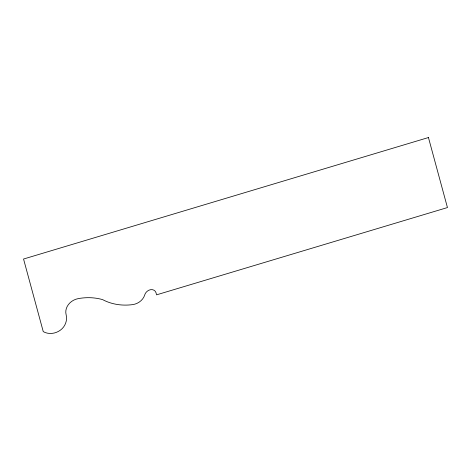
<?xml version="1.0" encoding="UTF-8"?>
<svg xmlns="http://www.w3.org/2000/svg" width="471" height="471" viewBox="0 0 471 471"><rect width="100%" height="100%" fill="white"/><g stroke="black" fill="none" stroke-linecap="round" stroke-linejoin="round"><path stroke-width="0.71" d="M428.445 137.538L23.55 259.026L43.25 331.619A14.589 12.487 -20.9 0 0 64.757 325.161A17.68 15.143 -20.9 0 0 66.128 314.74A14.136 12.105 -20.9 0 1 78.204 298.626A49.838 42.673 -20.9 0 1 102.625 299.627A48.925 41.895 -20.9 0 0 132.563 304.631A13.482 11.545 -20.9 0 0 144.744 294.875A7.536 6.453 -20.9 0 1 149.03 290.154A5.205 4.457 -20.9 0 1 155.978 292.65L156.572 294.84L447.45 207.564L428.445 137.538"/></g></svg>
